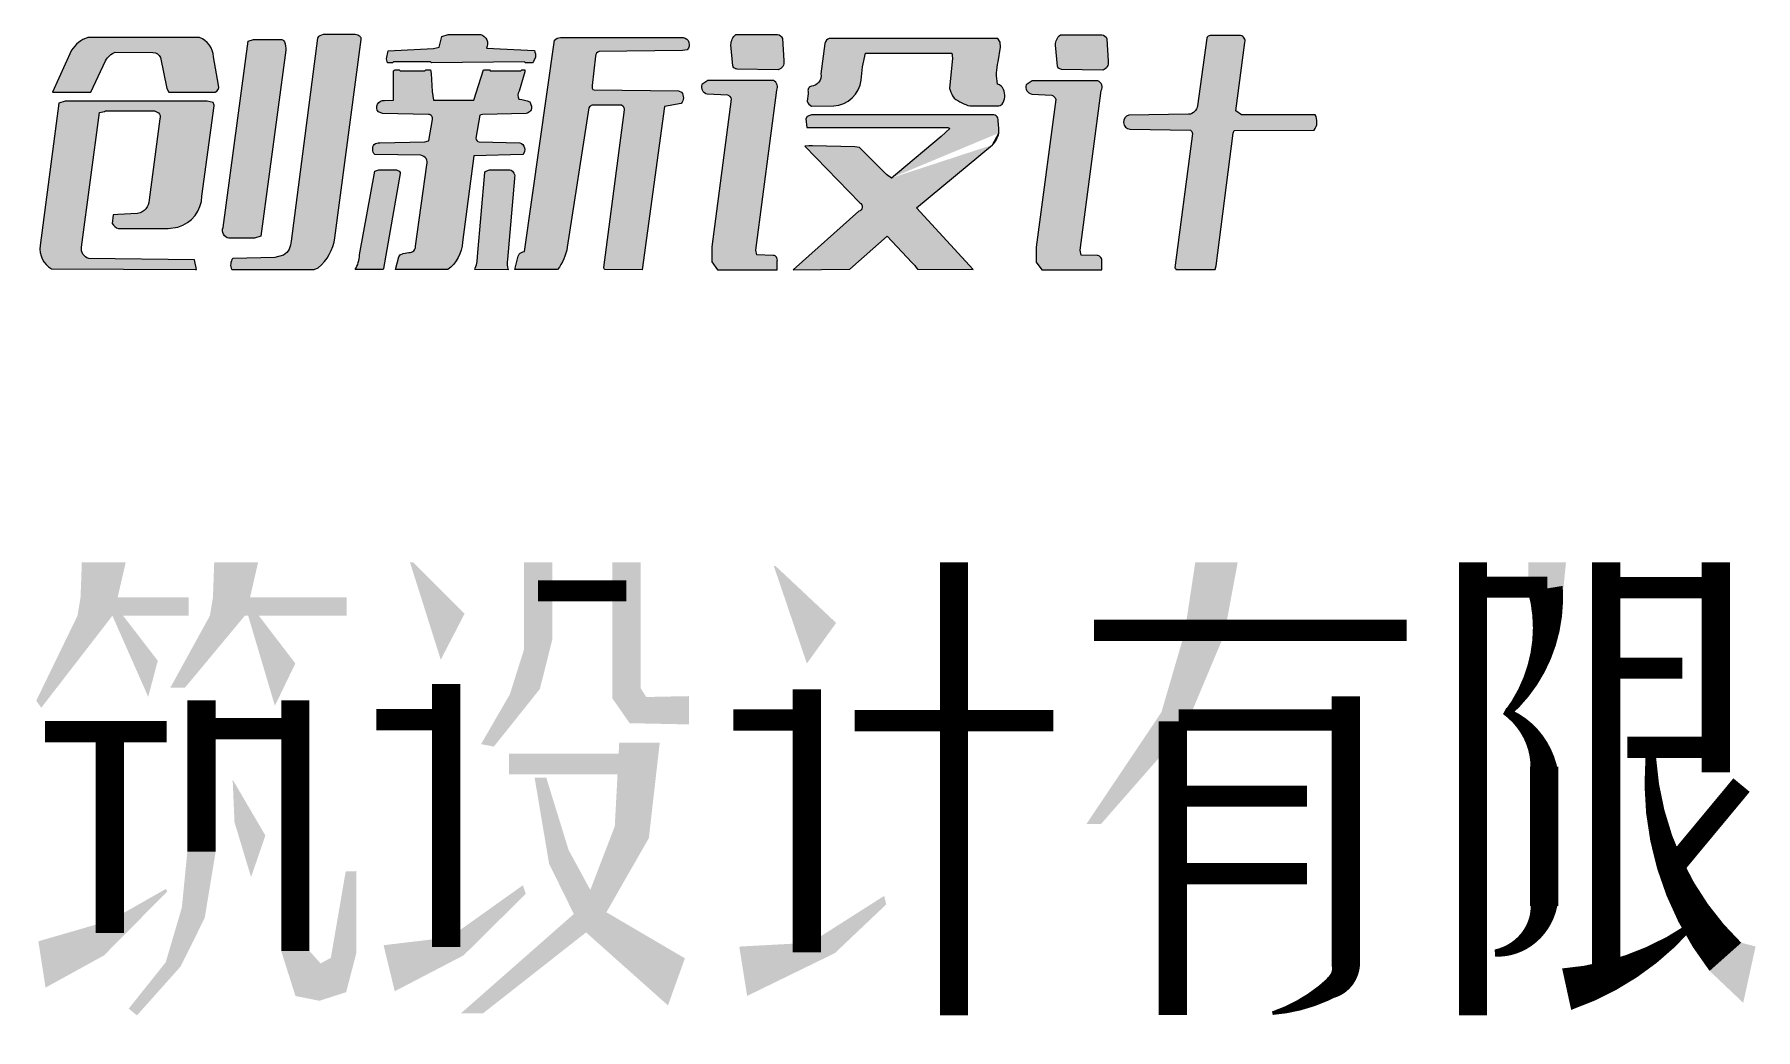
# Model space of a CAD drawing. Extents: x -976302 to -776254, y 5665 to 231437.
# Drawn here: x -781777 to -778878, y 65817 to 67493 of the extents above; entities that cross this region are included whole.
import ezdxf
from ezdxf.enums import TextEntityAlignment as Align

# ---------------------------------------------------------------- set-up
doc = ezdxf.new("R2010")
doc.units = 0
doc.header["$LTSCALE"] = 1000
doc.header["$MEASUREMENT"] = 0
doc.layers.add('0-cxFrame', color=155, linetype='Continuous')
doc.layers.add('0-cxText', color=131, linetype='Continuous', lineweight=25)
doc.styles.add('cx_tuming', font='simhei.ttf')
doc.styles.add('cx_tuqian1', font='')
doc.styles.add('黑体', font='simhei.ttf', dxfattribs={"height": 12})
doc.styles.get('cx_tuqian1').set_extended_font_data('SimSun')

# ---------------------------------------------------------------- blocks, each defined once
blk = doc.blocks.new('zjcx_logo(Dragon)')
h = blk.add_hatch(color=186)
h.dxf.hatch_style = 1
h.set_gradient(color1=(41, 22, 111), color2=(223, 33, 33), tint=1)
edge = h.paths.add_edge_path()
edge.add_line((-372.4881280485988, -564.7308963665737), (-314.9651292329636, -565.3027672956987))
edge.add_arc((-314.0927540753007, -576.658937466794), 11.38962858791199, 18.895537379969483, 94.39280491023851, ccw=False)
edge.add_line((-303.3169059085176, -572.9704776721073), (-293.7365760554076, -620.3739371875299))
edge.add_line((-293.7365760554076, -620.3739371875299), (-290.4365094790683, -626.1486258858813))
edge.add_line((-290.4365094790683, -626.1486258858813), (-219.5615190332737, -626.1486206774307))
edge.add_arc((-223.5872243329752, -617.5586046284529), 9.486552528803067, 295.1101059863026, 372.9338349163675)
edge.add_line((-214.3413533430994, -615.4352703353388), (-221.8722666830272, -571.7794347714107))
edge.add_arc((-256.4208861279558, -574.30202077808), 34.64059101273455, 4.176071386133565, 68.3146012783585)
edge.add_line((-243.6208425632194, -542.1130563577635), (-414.5785973933507, -542.1611809353808))
edge.add_arc((-399.1044056732284, -587.4785054396834), 47.88643346104791, 108.8531399147786, 147.5618063425975)
edge.add_line((-439.5191454060823, -561.7927248997612), (-468.6000783091858, -626.1490376552565))
edge.add_line((-468.6000783091858, -626.1490376552565), (-409.8505757760704, -626.1871234698219))
edge.add_line((-409.8505757760704, -626.1871234698219), (-387.3285221778769, -577.8166325429511))
edge.add_arc((-362.0713978507624, -591.5024338289973), 28.72670336318573, 111.26087208344569, 151.5485499613149, ccw=False)
edge = h.paths.add_edge_path()
edge.add_line((-470.4742049986944, -896.5825918817891), (-249.5388184378371, -897.3530516212804))
edge.add_line((-249.5388184378371, -897.3530516212804), (-248.0599595254735, -897.6535135859622))
edge.add_line((-248.0599595254735, -897.6535135859622), (-251.0631956553534, -882.6467556094749))
edge.add_line((-251.0631956553534, -882.6467556094749), (-413.1147953576856, -880.38357655243))
edge.add_arc((-409.5178892183365, -865.8693774272626), 14.95325081780867, 169.3531185874425, 256.08138415260044, ccw=False)
edge.add_line((-424.2137124168203, -863.1066811827941), (-396.9547889793739, -657.3223022462798))
edge.add_line((-396.9547889793739, -657.3223022462798), (-389.1911185097397, -655.5141175368799))
edge.add_line((-389.1911185097397, -655.5141175368799), (-387.5537934482545, -654.648268660344))
edge.add_line((-387.5537934482545, -654.648268660344), (-312.6799683349655, -654.7531883733345))
edge.add_line((-312.6799683349655, -654.7531883733345), (-306.1209967875602, -657.6366417914278))
edge.add_arc((-311.1473973473776, -663.2140259383997), 7.50812336810114, -26.967406224752892, 47.97447273241983, ccw=False)
edge.add_line((-304.4556724692211, -666.6188364567233), (-320.8185563883726, -791.0475249730107))
edge.add_arc((-341.4063549189136, -791.1443259977771), 20.58802610190066, -81.28941280995639, 0.2693949667511788, ccw=False)
edge.add_line((-338.2884327464253, -811.4948881546034), (-368.5270561894849, -813.0557757074012))
edge.add_line((-368.5270561894849, -813.0557757074012), (-375.5536493996606, -813.6537286655976))
edge.add_line((-375.5536493996606, -813.6537286655976), (-377.0616854405944, -827.1485732646715))
edge.add_arc((-361.4040313521018, -817.7088770863978), 18.28305213833306, 211.0849606057419, 248.6258803888955)
edge.add_line((-368.067402895771, -834.734430679865), (-291.5612976963148, -834.6487389074637))
edge.add_line((-291.5612976963148, -834.6487389074637), (-276.6442852250748, -832.407865614502))
edge.add_arc((-289.8597849174793, -784.167524757469), 50.01779601424553, 285.320369872461, 358.7645907161634)
edge.add_line((-239.8536155421734, -785.245922889374), (-221.062544613842, -647.1497396642108))
edge.add_arc((-232.5258186984258, -647.854761520973), 11.48493398138637, 3.519409875313244, 31.54666154842216)
edge.add_line((-222.7381930353567, -641.8459269886835), (-231.5615069784672, -639.648627992533))
edge.add_line((-231.5615069784672, -639.648627992533), (-449.3313525386602, -639.7336421718819))
edge.add_line((-449.3313525386602, -639.7336421718819), (-458.9645304589048, -642.9405982455237))
edge.add_line((-458.9645304589048, -642.9405982455237), (-487.5763232413428, -860.8204484099288))
edge.add_arc((-451.5320406029095, -865.5537523161388), 36.35374089124538, 172.5187758400099, 238.597202104554)
edge = h.paths.add_edge_path()
edge.add_arc((-139.3673740105559, -559.1322017787642), 27.95538224751583, -5.2721814863829195, 20.95172945793189, ccw=False)
edge.add_line((-111.5302589919866, -561.7009415568782), (-149.7828956593276, -846.5050948185844))
edge.add_line((-149.7828956593276, -846.5050948185844), (-159.5614953360036, -849.6486236786468))
edge.add_line((-159.5614953360036, -849.6486236786468), (-198.5615667400398, -849.6486236791998))
edge.add_arc((-196.3944536506997, -837.7616480243154), 12.08290401194198, 157.5382253445693, 259.6678852478423, ccw=False)
edge.add_line((-207.560683766611, -833.1451694572343), (-168.9398897944466, -547.7905951717867))
edge.add_line((-168.9398897944466, -547.7905951717867), (-161.0646213723794, -545.1497732454909))
edge.add_line((-161.0646213723794, -545.1497732454909), (-119.0610659981594, -545.1486864458011))
edge.add_arc((-119.4475063123119, -551.9240457249987), 6.786370862147969, 24.258106421746277, 86.73560687641219, ccw=False)
edge = h.paths.add_edge_path()
edge.add_line((-194.0614713078812, -897.6486393472178), (-68.17756507289414, -897.6486042885108))
edge.add_line((-68.17756507289414, -897.6486042885108), (-61.91146955685508, -894.9486218085685))
edge.add_arc((-108.8731046397434, -838.3790982359543), 73.52214745837423, 309.6980283928182, 351.8087130091955)
edge.add_line((-36.10103680961583, -848.854417353682), (3.93933908001236, -545.1486163278632))
edge.add_arc((-0.5863725917150071, -544.1594367696747), 4.632552464241218, 347.6708187006466, 409.4176685197039)
edge.add_arc((-8.907029032217412, -557.885311994637), 20.63560297886309, 56.68371923387299, 79.18321312792415)
edge.add_line((-5.03436392848198, -537.6163560448213), (-51.71767874236502, -537.6560593455097))
edge.add_arc((-51.33731061358009, -554.0068914215085), 16.35525571462908, 91.33262688620204, 127.0398611015128)
edge.add_arc((-57.83033012920004, -544.4534182433531), 4.852132067638873, 133.8087348952201, 168.4954234515784)
edge.add_line((-62.58497692853962, -543.4856789110227), (-103.207775377201, -854.0679257727052))
edge.add_arc((-128.8564491864735, -853.9821568410853), 25.64881721413476, 303.02109631485723, 359.8084041492933, ccw=False)
edge.add_line((-114.8791827571094, -875.4879199674351), (-127.9792876888514, -878.8894238973035))
edge.add_line((-127.9792876888514, -878.8894238973035), (-192.5440991010964, -880.3981319498444))
edge.add_arc((-179.5964228965276, -890.2290112422102), 16.25695256680735, 142.7914149333254, 207.154870500154)
edge = h.paths.add_edge_path()
edge.add_line((123.4884722779989, -557.2985988201572), (127.6443687889277, -540.8250403942538))
edge.add_line((127.6443687889277, -540.8250403942538), (137.4385032334849, -537.6485919671131))
edge.add_line((137.4385032334849, -537.6485919671131), (186.9386223105266, -537.6484955588121))
edge.add_arc((183.0082594328662, -551.7614919114421), 14.6500654742373, -28.04139691318352, 74.43788172927111, ccw=False)
edge.add_line((195.9385268145725, -558.6486251203341), (269.2746835745656, -562.3866079844183))
edge.add_arc((253.8874982910935, -570.0212474061892), 17.17711238969924, -7.168595552787281, 26.389167441271923, ccw=False)
edge.add_line((270.9303414670303, -572.1647693978621), (268.2383880622237, -579.0487089024855))
edge.add_line((268.2383880622237, -579.0487089024855), (266.4385026104301, -581.1486456057055))
edge.add_line((266.4385026104301, -581.1486456057055), (255.9385026635155, -581.1486543731762))
edge.add_line((255.9385026635155, -581.1486543731762), (254.4384788058251, -579.6486495004965))
edge.add_line((254.4384788058251, -579.6486495004965), (111.9385272169038, -581.148663135059))
edge.add_line((111.9385272169038, -581.148663135059), (110.4384794987291, -579.6486407386137))
edge.add_line((110.4384794987291, -579.6486407386137), (53.43852749909456, -579.6486144417895))
edge.add_line((53.43852749909456, -579.6486144417895), (51.93845591764148, -581.148663135059))
edge.add_line((51.93845591764148, -581.148663135059), (44.43847981724139, -581.1486017851157))
edge.add_line((44.43847981724139, -581.1486017851157), (42.93847982562329, -575.1486173531039))
edge.add_line((42.93847982562329, -575.1486173531039), (45.33930547046657, -562.8486036973072))
edge.add_line((45.33930547046657, -562.8486036973072), (115.0322369362711, -559.283869227208))
edge.add_line((115.0322369362711, -559.283869227208), (123.4884722779989, -557.2985988201572))
edge = h.paths.add_edge_path()
edge.add_arc((58.25956898467041, -750.9396802611434), 5.686349493640689, 2.935715238464695, 38.528556186762216, ccw=False)
edge.add_line((63.93845586176212, -750.648451139964), (38.43847984518106, -896.1486081777139))
edge.add_line((38.43847984518106, -896.1486081777139), (37.89275847352292, -897.6524256261064))
edge.add_line((37.89275847352292, -897.6524256261064), (0.9391004636436264, -897.505365632288))
edge.add_line((0.9391004636436264, -897.505365632288), (-5.061543805290057, -897.6486218158561))
edge.add_arc((-49.54370472016232, -871.9979370287261), 51.34803082597512, 330.030055839004, 356.6426393284414)
edge.add_line((1.716196818046228, -875.0050559153779), (25.16326872236277, -746.8237783404065))
edge.add_line((25.16326872236277, -746.8237783404065), (30.93850374478097, -744.6486244721336))
edge.add_line((30.93850374478097, -744.6486244721336), (57.93845589005105, -744.6486069388511))
edge.add_arc((52.54075223638602, -759.5256508702382), 15.82597993393176, 50.02602787069691, 70.05816621582147, ccw=False)
edge = h.paths.add_edge_path()
edge.add_line((54.94165353547032, -591.6544029505922), (62.43105836003269, -591.6544029505922))
edge.add_line((62.43105836003269, -591.6544029505922), (63.94241710729148, -593.1628568207843))
edge.add_line((63.94241710729148, -593.1628568207843), (101.4299843392819, -593.1538293601943))
edge.add_line((101.4299843392819, -593.1538293601943), (102.9449702545553, -591.653105795197))
edge.add_line((102.9449702545553, -591.653105795197), (110.4372386278137, -591.6486884763463))
edge.add_line((110.4372386278137, -591.6486884763463), (111.2166974132433, -597.5798187868668))
edge.add_line((111.2166974132433, -597.5798187868668), (112.7618460708782, -624.9368681086225))
edge.add_line((112.7618460708782, -624.9368681086225), (114.8768892518729, -638.1976140921934))
edge.add_line((114.8768892518729, -638.1976140921934), (176.3725697665959, -638.1976140921934))
edge.add_line((176.3725697665959, -638.1976140921934), (191.3099056358933, -591.6781022230161))
edge.add_line((191.3099056358933, -591.6781022230161), (200.3575598651096, -591.6781022230161))
edge.add_line((200.3575598651096, -591.6781022230161), (201.7675727473124, -593.0863162146879))
edge.add_line((201.7675727473124, -593.0863162146879), (248.4158329123184, -593.0863162146879))
edge.add_line((248.4158329123184, -593.0863162146879), (249.9367845577672, -591.6466288136317))
edge.add_line((249.9367845577672, -591.6466288136317), (254.9001310744807, -591.5413493158294))
edge.add_line((254.9001310744807, -591.5413493158294), (254.9738913949132, -594.773724186979))
edge.add_line((254.9738913949132, -594.773724186979), (246.1651289680758, -624.48756342674))
edge.add_arc((255.6506208778763, -630.910495420858), 11.45550575801673, 145.8968061373483, 210.5408617471238)
edge.add_arc((240.798775137997, -691.0942133511916), 54.59070758123512, 66.73557917780442, 84.76005609716418, ccw=False)
edge.add_line((262.3607450618892, -640.942176431231), (264.9458316827677, -647.2076336229102))
edge.add_arc((255.9555677600868, -649.2832444615237), 9.22675488743617, -85.53142607073511, 13.000271484092025, ccw=False)
edge.add_line((256.674445329003, -658.4819520225747), (189.8109519209265, -660.1345629205925))
edge.add_line((189.8109519209265, -660.1345629205925), (185.6317706981226, -661.3328585399313))
edge.add_line((185.6317706981226, -661.3328585399313), (179.4359403074504, -696.6426614656693))
edge.add_arc((185.386256663335, -695.920742040511), 5.993949648731451, 186.9175751794454, 264.6261879123559)
edge.add_line((184.8249036984071, -701.8883475268258), (246.9161494507007, -703.3846679126027))
edge.add_arc((243.9828400749125, -713.6887202874794), 10.71344012156177, -46.029475874035484, 74.10965499639718, ccw=False)
edge.add_line((251.4210552766472, -721.3991517832501), (176.4384833488166, -723.6486280987037))
edge.add_line((176.4384833488166, -723.6486280987037), (159.2922890956997, -855.5678808569673))
edge.add_arc((102.9928093678422, -852.5166172849727), 56.382103783144, 306.87915020979386, 356.8977749863619, ccw=False)
edge.add_line((136.8293552098348, -897.6168367134405), (56.43841972178961, -897.6486981490625))
edge.add_line((56.43841972178961, -897.6486981490625), (61.7552846639901, -877.8975921103729))
edge.add_line((61.7552846639901, -877.8975921103729), (63.54956667102124, -875.1440648676826))
edge.add_line((63.54956667102124, -875.1440648676826), (68.31969546410437, -873.046142738126))
edge.add_line((68.31969546410437, -873.046142738126), (77.24729278055202, -871.4726980042351))
edge.add_arc((78.11219818004672, -862.3775824630808), 9.136147331179693, 264.5677595026302, 365.3439708562498)
edge.add_line((87.20863539702441, -861.5266899818553), (104.4384907394433, -737.1486072753205))
edge.add_arc((94.47991303231925, -733.2748286611255), 10.68547756071868, 338.7445050841946, 444.0088730326179)
edge.add_line((95.59520384087409, -722.647714419104), (24.95438494533482, -721.3989300328712))
edge.add_arc((33.92185028438719, -713.1174457748352), 12.20649073743981, 144.5316200413026, 222.7225790414869, ccw=False)
edge.add_arc((31.25128728032744, -714.448287268563), 11.1200494085305, 84.06289132459239, 130.8324850093305, ccw=False)
edge.add_line((32.40150908357646, -703.3878854380919), (101.3942478240951, -701.9361585171891))
edge.add_line((101.3942478240951, -701.9361585171891), (107.2064492914378, -700.4736744461579))
edge.add_line((107.2064492914378, -700.4736744461579), (107.8161932656094, -700.0409864502026))
edge.add_line((107.8161932656094, -700.0409864502026), (113.4962617047149, -667.964372942125))
edge.add_arc((106.5467660057078, -666.9880292207539), 7.017744476167524, 352.0027828829557, 443.6195752326892)
edge.add_line((107.3266437572911, -660.0137530414386), (36.95407803612943, -658.4149781463666))
edge.add_line((36.95407803612943, -658.4149781463666), (30.51848526671711, -656.2086183330566))
edge.add_arc((38.22333176576348, -649.1703553546946), 10.43560277734106, 80.08640982680879, 222.411236103911, ccw=False)
edge.add_line((40.01995390816774, -638.8905715921892), (53.43846797081824, -638.1486205102874))
edge.add_line((53.43846797081824, -638.1486205102874), (53.43849444645639, -593.1486125307156))
edge.add_line((53.43849444645639, -593.1486125307156), (54.56349444645639, -592.7736125307156))
edge.add_line((54.56349444645639, -592.7736125307156), (54.94165353547032, -591.6544029505922))
edge = h.paths.add_edge_path()
edge.add_arc((228.3474074012676, -754.8984432328816), 10.85723143647254, -17.781510382064027, 70.61556197246068, ccw=False)
edge.add_line((238.6859670958966, -758.2141117786987), (228.1894509645663, -882.3178220819855))
edge.add_arc((273.0385480056156, -887.8537397100117), 45.18946657553889, 172.9633275666558, 192.6547623802244)
edge.add_line((228.9468321574404, -897.7536630908025), (177.937354227879, -897.6484973172364))
edge.add_arc((127.4467795523296, -876.1997884764821), 54.8574994144163, 336.9839140799776, 358.7088585681662)
edge.add_line((182.290350926809, -877.435879450105), (193.5797221900448, -749.1934620941056))
edge.add_line((193.5797221900448, -749.1934620941056), (194.1341363831907, -747.4982535203917))
edge.add_line((194.1341363831907, -747.4982535203917), (200.438621384792, -744.654342712648))
edge.add_line((200.438621384792, -744.654342712648), (231.9509760752571, -744.6566774048142))
edge = h.paths.add_edge_path()
edge.add_line((503.408686440207, -560.9800471233202), (495.9581333824917, -562.2600025905294))
edge.add_line((495.9581333824917, -562.2600025905294), (368.3933029084019, -563.8421584903435))
edge.add_arc((370.3630691467529, -570.8569743386122), 7.286125199230965, 105.6847869426587, 178.6650989536969)
edge.add_line((363.0789213718399, -570.6872345020993), (357.925140870504, -615.6196361294014))
edge.add_line((357.925140870504, -615.6196361294014), (357.926724324936, -620.0335733105776))
edge.add_arc((360.7398224254993, -619.5627784050139), 2.852221724638118, 189.5008664024401, 274.1663721565571)
edge.add_line((360.9470444459021, -622.4074625352396), (490.0648453643098, -624.0780223792417))
edge.add_line((490.0648453643098, -624.0780223792417), (494.8648775286292, -626.0909876411488))
edge.add_arc((483.2686585202049, -634.3893094255147), 14.25953855242953, -39.4169218678731, 35.58773005521772, ccw=False)
edge.add_line((494.2848090890348, -643.4435275791211), (468.7316665321141, -647.6657940333707))
edge.add_line((468.7316665321141, -647.6657940333707), (434.4673359298631, -897.7482614962382))
edge.add_line((434.4673359298631, -897.7482614962382), (377.4347836554534, -897.649233709456))
edge.add_arc((380.8820305751669, -894.1104590457085), 4.940287182568968, 183.4614548114798, 225.7506208441373, ccw=False)
edge.add_line((375.9507562431991, -894.4087389631195), (407.4384705589637, -653.1486815207345))
edge.add_arc((399.4857922325889, -653.4497304811189), 7.958374396780965, 2.167898915201577, 44.22829641666178)
edge.add_line((405.1884944464564, -647.8986125307156), (402.9383606601059, -645.6496530937029))
edge.add_line((402.9383606601059, -645.6496530937029), (357.9383325303224, -645.6486154497134))
edge.add_arc((362.2916848646664, -656.0473287675931), 11.27319454344627, 112.7162997328145, 146.7201446364216)
edge.add_line((352.8672903848365, -649.8614008741451), (319.8061347320927, -863.1500251776479))
edge.add_arc((236.7500214151012, -847.872986454287), 84.44942789314797, 323.855278436469, 349.57771870172024, ccw=False)
edge.add_line((304.9454465860053, -897.6835260743273), (239.4389624584019, -897.6516562623901))
edge.add_line((239.4389624584019, -897.6516562623901), (244.5485770998075, -876.7895126974208))
edge.add_line((244.5485770998075, -876.7895126974208), (245.8356295833382, -874.0234919186505))
edge.add_arc((256.225504093839, -884.8321769138381), 14.99257028228139, 97.81361930565078, 133.8681800830656, ccw=False)
edge.add_line((254.1872481058836, -869.9788043608887), (300.349304147765, -546.3504156356676))
edge.add_arc((309.3045106974942, -554.4255830876224), 12.05836032491244, 90.94326327083581, 137.9581098598896, ccw=False)
edge.add_line((309.106002278395, -542.3688568266107), (497.4514109026659, -542.1627888286193))
edge.add_arc((495.2718940882192, -553.2044161330982), 11.25468022981859, -43.69979140828531, 78.83387985256047, ccw=False)
edge = h.paths.add_edge_path()
edge.add_line((649.1134063114896, -543.6648526972158), (651.1675652721915, -578.0662605624993))
edge.add_arc((639.7491106748596, -580.4317132159946), 11.66089497625537, -74.28192804832588, 11.703870218611598, ccw=False)
edge.add_line((642.9080947001949, -591.6565647328271), (579.8128589293938, -590.7264993511662))
edge.add_arc((581.2108833378851, -580.7003981099724), 10.12310122173072, 232.2868455040105, 262.0619457874875, ccw=False)
edge.add_arc((578.4170152247478, -584.926176891673), 5.084954554545714, 189.8682144886199, 228.0602858594242, ccw=False)
edge.add_line((573.4072948393896, -585.797649485804), (570.380093996182, -553.6079832965506))
edge.add_arc((590.6606332676262, -553.6514161120012), 20.28058577926302, 128.18902186122, 179.8772955107404, ccw=False)
edge.add_line((578.1220027150139, -537.7113752270116), (641.6045697338432, -537.666903098946))
edge.add_arc((640.5329446108377, -546.707604441849), 9.103991496910757, 19.525218415038978, 83.24007769904222, ccw=False)
edge = h.paths.add_edge_path()
edge.add_line((534.0850681846514, -628.4707506762816), (564.8827152200993, -629.9182224318383))
edge.add_arc((561.3014261889425, -639.1460120066278), 9.898370146709818, 14.992728083020324, 68.78885404909443, ccw=False)
edge.add_line((570.8628426266387, -636.5853388009591), (540.9159208664223, -862.9939815213902))
edge.add_line((540.9159208664223, -862.9939815213902), (540.9159208664223, -885.7486946897579))
edge.add_line((540.9159208664223, -885.7486946897579), (549.8263963710069, -897.7137850297613))
edge.add_line((549.8263963710069, -897.7137850297613), (641.3791723621562, -897.7137850297613))
edge.add_line((641.3791723621562, -897.7137850297613), (641.3791723630875, -884.154225171008))
edge.add_arc((634.3355137352224, -882.9319340062112), 7.148924573489218, 350.1554567599657, 442.5755345835745)
edge.add_line((635.2592908374518, -875.8429454730822), (609.9517090700119, -875.1713657097889))
edge.add_line((609.9517090700119, -875.1713657097889), (608.4196198198497, -867.6498606352134))
edge.add_line((608.4196198198497, -867.6498606352134), (640.5535089594796, -623.1593041068872))
edge.add_arc((631.0633606206675, -618.0237043180481), 10.79061169182651, 331.5799357862223, 426.3666051710587)
edge.add_line((635.3891341227591, -608.1381095310671), (534.8958311656042, -608.0859764290972))
edge.add_line((534.8958311656042, -608.0859764290972), (525.8422979351617, -614.2959072703261))
edge.add_arc((535.8081094412711, -617.9847542926549), 10.62661711597093, 159.6879576106912, 260.6686415735855)
edge = h.paths.add_edge_path()
edge.add_arc((692.6296309547, -600.9609887057371), 15.77206439936034, -85.86685902408232, 11.695452538626228, ccw=False)
edge.add_arc((695.0864671674635, -623.2511063483242), 6.690592350402159, 101.3792955921629, 192.9207716195706)
edge.add_arc((615.4008431583516, -625.4546007717661), 73.16785639890668, -11.18403266689711, 0.5539973399893938, ccw=False)
edge.add_arc((697.7172450009438, -636.9564570816647), 10.87593549768536, 194.3190650096047, 249.6876212061197)
edge.add_line((693.9417915127724, -647.1560611871419), (727.9664166939929, -646.9949046370921))
edge.add_arc((725.4527280336, -602.5710086946875), 44.49495658367334, 273.2385798827437, 353.6969125489302)
edge.add_line((769.6787144222781, -607.4560152792719), (771.9038783737942, -587.3106850886134))
edge.add_line((771.9038783737942, -587.3106850886134), (776.4695022858232, -566.1561400999663))
edge.add_line((776.4695022858232, -566.1561400999663), (908.4622530711367, -566.1296593320903))
edge.add_line((908.4622530711367, -566.1296593320903), (909.9226995350346, -573.7167366330859))
edge.add_line((909.9226995350346, -573.7167366330859), (905.3717368233501, -620.116605523729))
edge.add_arc((959.4050753117467, -605.789307829991), 55.90056464300365, 194.8506118624389, 207.6120757309854)
edge.add_line((909.8712543470338, -631.6982581762013), (912.0897313363403, -634.9481921063152))
edge.add_arc((953.9897896861069, -581.294510745023), 68.07593123368143, 232.0124631384914, 255.2868158726466)
edge.add_line((936.6998297895789, -647.1381869797942), (979.023443557091, -647.1381869797942))
edge.add_arc((978.2529697859043, -634.8263181194466), 12.33595333431856, 273.5808863557046, 308.4910937667265)
edge.add_arc((964.5593545593312, -631.0640102450154), 25.23436218528138, 327.8779788040611, 381.8868363810615)
edge.add_arc((972.826067260706, -629.7521500327629), 17.17594844293821, 28.11812792117762, 70.13193237038787)
edge.add_arc((1048.942946764254, -598.7853319903257), 71.82370956142711, 164.5119830243144, 191.9023416687443, ccw=False)
edge.add_line((979.7274201762648, -579.6057560223444), (983.4147507499456, -557.1521763594819))
edge.add_line((983.4147507499456, -557.1521763594819), (982.4909928969591, -549.5515427773817))
edge.add_line((982.4909928969591, -549.5515427773817), (978.9624406804814, -543.6383061761035))
edge.add_line((978.9624406804814, -543.6383061761035), (720.9059972574487, -543.675615234114))
edge.add_arc((724.5368599105516, -553.6741038628641), 10.63733700062852, 109.9580425675648, 166.9241241853404)
edge.add_line((714.1753351056268, -551.2674999939509), (708.0742499856296, -597.763840225135))
edge = h.paths.add_edge_path()
edge.add_line((1146.050668183483, -544.0849676595999), (1148.104827141391, -578.4863755248834))
edge.add_arc((1136.68637254545, -580.8518281798733), 11.66089497519686, -74.28192803969893, 11.703870227188872, ccw=False)
edge.add_line((1139.845356572188, -592.0766796952112), (1076.750120801387, -591.1466143135503))
edge.add_arc((1078.148145208486, -581.1205130670907), 10.12310122675384, 232.2868455159662, 262.0619457994085, ccw=False)
edge.add_arc((1075.354277102033, -585.3462918512544), 5.084954562034763, 189.8682144420866, 228.0602858127585, ccw=False)
edge.add_line((1070.344556708589, -586.2177644426001), (1067.317355868176, -554.0280982589347))
edge.add_arc((1087.59789513962, -554.0715310743853), 20.28058577926313, 128.1890218612202, 179.8772955107404, ccw=False)
edge.add_line((1075.059264587007, -538.1314901893957), (1138.541831603043, -538.0870180613301))
edge.add_arc((1137.470206481438, -547.1277194064768), 9.103991498974056, 19.525218425416313, 83.24007770945582, ccw=False)
edge = h.paths.add_edge_path()
edge.add_line((1031.022330056645, -628.8908656386657), (1061.819977089299, -630.3383373886345))
edge.add_arc((1058.238688052638, -639.5661269662144), 9.898370151302528, 14.99272805913688, 68.78885402523838, ccw=False)
edge.add_line((1067.800104495838, -637.0054537633432), (1037.853182738416, -863.4140964781864))
edge.add_line((1037.853182738416, -863.4140964781864), (1037.853182738416, -886.168809652142))
edge.add_line((1037.853182738416, -886.168809652142), (1046.763658240206, -898.1338999921454))
edge.add_line((1046.763658240206, -898.1338999921454), (1138.316434231356, -898.1338999921454))
edge.add_line((1138.316434231356, -898.1338999921454), (1138.316434232287, -884.5743401333921))
edge.add_arc((1131.272775604422, -883.3520489685953), 7.14892457348933, 350.1554567599658, 442.5755345835735)
edge.add_line((1132.196552706651, -876.2630604354663), (1106.888970939212, -875.591480672173))
edge.add_line((1106.888970939212, -875.591480672173), (1105.356881691843, -868.0699755975975))
edge.add_line((1105.356881691843, -868.0699755975975), (1137.490770828679, -623.5794190692714))
edge.add_arc((1128.000622489867, -618.4438192804322), 10.79061169182651, 331.5799357862223, 426.3666051710587)
edge.add_line((1132.326395991959, -608.5582244934512), (1031.833093034804, -608.5060913914813))
edge.add_line((1031.833093034804, -608.5060913914813), (1022.779559804361, -614.7160222327102))
edge.add_arc((1032.745371311873, -618.4048692538839), 10.62661711688509, 159.6879576191564, 260.6686415819993)
edge = h.paths.add_edge_path()
edge.add_line((1181.450194446139, -682.4107625296338), (1274.384689826753, -683.8946332156365))
edge.add_arc((1268.498227340775, -690.8305411812622), 9.097101731125715, 10.65449819975322, 49.6789378593017, ccw=False)
edge.add_line((1277.438494446456, -689.1486125307156), (1250.439220850125, -894.6498399095608))
edge.add_line((1250.439220850125, -894.6498399095608), (1251.638374510921, -896.3025679586453))
edge.add_line((1251.638374510921, -896.3025679586453), (1251.933421103984, -897.6469952480866))
edge.add_line((1251.933421103984, -897.6469952480866), (1311.9389380503, -897.6500412316991))
edge.add_line((1311.9389380503, -897.6500412316991), (1313.438458256192, -891.6486427837981))
edge.add_line((1313.438458256192, -891.6486427837981), (1339.755623399049, -688.9173854270948))
edge.add_line((1339.755623399049, -688.9173854270948), (1341.121039801046, -684.8656017424537))
edge.add_line((1341.121039801046, -684.8656017424537), (1463.544962465183, -684.3491953596995))
edge.add_arc((1446.775570149505, -671.3153173468348), 21.23898525568825, 322.1441441699062, 390.6110632632199)
edge.add_line((1465.054769428216, -660.5002644842489), (1352.43861705973, -660.6487182991577))
edge.add_line((1352.43861705973, -660.6487182991577), (1343.438499794111, -654.6486001702024))
edge.add_line((1343.438499794111, -654.6486001702024), (1357.685479635258, -549.7262053988406))
edge.add_arc((1349.238968003919, -547.7388923312385), 8.677152295944094, 346.7601320546329, 438.3039918722584)
edge.add_line((1350.997992257357, -539.2419042976571), (1304.433203306284, -539.1467634829341))
edge.add_arc((1305.345615708836, -546.0651168230858), 6.978259763832078, 97.51297498340321, 154.6127006342512)
edge.add_line((1299.041244035356, -543.0732934435828), (1284.805883635536, -646.7019509242846))
edge.add_arc((1270.241995790048, -645.3306557704736), 14.62830405668439, 274.6450893429172, 354.62104727459933, ccw=False)
edge.add_line((1271.426644448076, -659.910912528564), (1179.648862318487, -661.2459519135473))
edge.add_arc((1182.333910136747, -671.6764889039116), 10.77058882762226, 104.4357642132477, 265.293649801822)
edge = h.paths.add_edge_path()
edge.add_arc((874.521669396798, -683.8701993148511), 106.0745218011627, 357.447149424408, 369.9952259364983)
edge.add_arc((972.826055976333, -667.0488653106327), 6.361950955185598, 14.46934030576968, 89.99572239264884)
edge.add_line((972.8265309489816, -660.6869143731774), (693.9592778671085, -660.6660946046932))
edge.add_line((693.9592778671085, -660.6660946046932), (687.0448210544437, -663.3903210384769))
edge.add_line((687.0448210544437, -663.3903210384769), (684.9023157160282, -666.649664861895))
edge.add_line((684.9023157160282, -666.649664861895), (686.4384718236997, -680.1486064007504))
edge.add_line((686.4384718236997, -680.1486064007504), (902.4064425737615, -680.1633485144002))
edge.add_arc((902.6798514740083, -683.4426873119369), 3.290716544426637, 32.90593865883682, 94.7659089214464, ccw=False)
edge.add_line((905.4426171724936, -681.6549677950561), (892.5954560337141, -693.68956821952))
edge.add_line((892.5954560337141, -693.68956821952), (825.3241717766523, -749.9147482195867))
edge.add_line((825.3241717766523, -749.9147482195867), (816.2436778016872, -757.6829083778894))
edge.add_line((816.2436778016872, -757.6829083778894), (808.392142617844, -751.8735971411688))
edge.add_line((808.392142617844, -751.8735971411688), (767.2737087502628, -710.8968425856901))
edge.add_line((767.2737087502628, -710.8968425856901), (760.1893096554577, -709.6047241220249))
edge.add_line((760.1893096554577, -709.6047241220249), (695.4527718310728, -707.9221345985306))
edge.add_line((695.4527718310728, -707.9221345985306), (689.8781797026768, -708.1842728814108))
edge.add_line((689.8781797026768, -708.1842728814108), (683.4205666563957, -708.6628597600384))
edge.add_line((683.4205666563957, -708.6628597600384), (767.8134944427311, -795.2736125269321))
edge.add_arc((764.5751587652514, -801.4745122937388), 6.995568302720053, -76.02362845513989, 62.42479700840289, ccw=False)
edge.add_line((766.264740528075, -808.2629796719293), (665.8738153239265, -897.7309605048968))
edge.add_line((665.8738153239265, -897.7309605048968), (752.4240820014402, -896.8989312889053))
edge.add_line((752.4240820014402, -896.8989312889053), (809.4384758134856, -846.6486103849484))
edge.add_line((809.4384758134856, -846.6486103849484), (847.3846917429491, -886.9044721366836))
edge.add_arc((820.3096027037443, -918.7668724060762), 41.81235460253181, 31.51695374841171, 49.64376519338418, ccw=False)
edge.add_line((855.9540295748757, -896.9094290414823), (941.4384831476509, -897.6486144697292))
edge.add_line((941.4384831476509, -897.6486144697292), (854.4268387814536, -803.1652411537243))
edge.add_line((854.4268387814536, -803.1652411537243), (971.1373151501193, -706.6609738280995))
edge.add_line((971.1373151501193, -706.6609738280995), (980.4909187397006, -688.5948547570033))
edge = h.paths.add_edge_path(flags=17)
edge.add_line((815.722615128152, -757.2973767368121), (817.0880998817756, -756.9605241136624))
edge.add_arc((947.4806408756431, -682.9584602437562), 33.48801857291807, 314.9445430084342, 350.3103812785236)
blk.add_line((815.722615128152, -757.2973767368121), (817.0880998817756, -756.9605241136624))
for points in [[(-372.4881280485988, -564.7308963665737), (-314.9651292329636, -565.3027672956987, -0.3418758023787231), (-303.3169059085176, -572.9704776721073), (-293.7365760554076, -620.3739371875299), (-290.4365094790683, -626.1486258858813), (-219.5615190332737, -626.1486206774307, 0.3532532318322342), (-214.3413533430994, -615.4352703353388), (-221.8722666830272, -571.7794347714107, 0.2873996496185769), (-243.6208425632194, -542.1130563577635), (-414.5785973933507, -542.1611809353808, 0.1705229964258032), (-439.5191454060823, -561.7927248997612), (-468.6000783091858, -626.1490376552565), (-409.8505757760704, -626.1871234698219), (-387.3285221778769, -577.8166325429511, -0.1776215261101134)], [(-113.2603453648026, -549.1358798604515, -0.1149253972948562), (-111.5302589919866, -561.7009415568782), (-149.7828956593276, -846.5050948185844), (-159.5614953360036, -849.6486236786468), (-198.5615667400398, -849.6486236791998, -0.4776701791601587), (-207.560683766611, -833.1451694572343), (-168.9398897944466, -547.7905951717867), (-161.0646213723794, -545.1497732454909), (-119.0610659981594, -545.1486864458011, -0.2795695721055634)], [(-194.0614713078812, -897.6486393472178), (-68.17756507289414, -897.6486042885108), (-61.91146955685508, -894.9486218085685, 0.185838632133266), (-36.10103680961583, -848.854417353682), (3.93933908001236, -545.1486163278632, 0.2761353800770271), (2.427288305714683, -540.6411431023907, 0.09848917363208046), (-5.03436392848198, -537.6163560448213), (-51.71767874236502, -537.6560593455097, 0.1570752275985882), (-61.18923408037335, -540.9518543286713, 0.1525155497743569), (-62.58497692853962, -543.4856789110227), (-103.207775377201, -854.0679257727052, -0.2529799758568213), (-114.8791827571094, -875.4879199674351), (-127.9792876888514, -878.8894238973035), (-192.5440991010964, -880.3981319498444, 0.2884624372870985)], [(123.4884722779989, -557.2985988201572), (127.6443687889277, -540.8250403942538), (137.4385032334849, -537.6485919671131), (186.9386223105266, -537.6484955588121, -0.4795451177843255), (195.9385268145725, -558.6486251203341), (269.2746835745656, -562.3866079844183, -0.1474788453928207), (270.9303414670303, -572.1647693978621), (268.2383880622237, -579.0487089024855), (266.4385026104301, -581.1486456057055), (255.9385026635155, -581.1486543731762), (254.4384788058251, -579.6486495004965), (111.9385272169038, -581.148663135059), (110.4384794987291, -579.6486407386137), (53.43852749909456, -579.6486144417895), (51.93845591764148, -581.148663135059), (44.43847981724139, -581.1486017851157), (42.93847982562329, -575.1486173531039), (45.33930547046657, -562.8486036973072), (115.0322369362711, -559.283869227208)], [(503.408686440207, -560.9800471233202), (495.9581333824917, -562.2600025905294), (368.3933029084019, -563.8421584903435, 0.3296553038576329), (363.0789213718399, -570.6872345020993), (357.925140870504, -615.6196361294014), (357.926724324936, -620.0335733105776, 0.3871994609841907), (360.9470444459021, -622.4074625352396), (490.0648453643098, -624.0780223792417), (494.8648775286292, -626.0909876411488, -0.3394768957671306), (494.2848090890348, -643.4435275791211), (468.7316665321141, -647.6657940333707), (434.4673359298631, -897.7482614962382), (377.4347836554534, -897.649233709456, -0.1866444166767998), (375.9507562431991, -894.4087389631195), (407.4384705589637, -653.1486815207345, 0.1856116446021172), (405.1884944464564, -647.8986125307156), (402.9383606601059, -645.6496530937029), (357.9383325303224, -645.6486154497134, 0.1494681526634675), (352.8672903848365, -649.8614008741451), (319.8061347320927, -863.1500251776479, -0.1127089726922781), (304.9454465860053, -897.6835260743273), (239.4389624584019, -897.6516562623901), (244.5485770998075, -876.7895126974208), (245.8356295833382, -874.0234919186505, -0.15862848787668), (254.1872481058836, -869.9788043608887), (300.349304147765, -546.3504156356676, -0.2080678831778274), (309.106002278395, -542.3688568266107), (497.4514109026659, -542.1627888286193, -0.5921858672098385)], [(649.1134063114896, -543.6648526972158), (651.1675652721915, -578.0662605624993, -0.3938388955122199), (642.9080947001949, -591.6565647328271), (579.8128589293938, -590.7264993511662, -0.1306543076497628), (575.0184944469966, -588.7086125282685, -0.1682042685000699), (573.4072948393896, -585.797649485804), (570.380093996182, -553.6079832965506, -0.229435980345017), (578.1220027150139, -537.7113752270116), (641.6045697338432, -537.666903098946, -0.2853994056189393)], [(708.0742499856296, -597.763840225135, -0.4534218476983993), (693.7663925786055, -616.6920340755778, 0.4221156465637947), (688.5652793135978, -624.7471461117848, -0.05126164821313528), (687.1791868672026, -639.6463090701027, 0.2464035359558098), (693.9417915127724, -647.1560611871419), (727.9664166939929, -646.9949046370921, 0.3662366697790727), (769.6787144222781, -607.4560152792719), (771.9038783737942, -587.3106850886134), (776.4695022858232, -566.1561400999663), (908.4622530711367, -566.1296593320903), (909.9226995350346, -573.7167366330859), (905.3717368233501, -620.116605523729, 0.05574001021337399), (909.8712543470338, -631.6982581762013), (912.0897313363403, -634.9481921063152, 0.1019040789693798), (936.6998297895789, -647.1381869797942), (979.023443557091, -647.1381869797942, 0.1535136696430423), (985.9307805191511, -644.4817294007398, 0.2401196355432446), (987.9748724387046, -621.6572808804221, 0.1854013479464078), (978.663406970214, -613.598553837789, -0.1200852707091134), (979.7274201762648, -579.6057560223444), (983.4147507499456, -557.1521763594819), (982.4909928969591, -549.5515427773817), (978.9624406804814, -543.6383061761035), (720.9059972574487, -543.675615234114, 0.2538101098000732), (714.1753351056268, -551.2674999939509)], [(1146.050668183483, -544.0849676595999), (1148.104827141391, -578.4863755248834, -0.3938388955119716), (1139.845356572188, -592.0766796952112), (1076.750120801387, -591.1466143135503, -0.1306543076496088), (1071.955756316196, -589.1287274906526, -0.1682042684994747), (1070.344556708589, -586.2177644426001), (1067.317355868176, -554.0280982589347, -0.229435980345017), (1075.059264587007, -538.1314901893957), (1138.541831603043, -538.0870180613301, -0.2853994056191127)], [(1181.450194446139, -682.4107625296338), (1274.384689826753, -683.8946332156365, -0.1719412155757498), (1277.438494446456, -689.1486125307156), (1250.439220850125, -894.6498399095608), (1251.638374510921, -896.3025679586453), (1251.933421103984, -897.6469952480866), (1311.9389380503, -897.6500412316991), (1313.438458256192, -891.6486427837981), (1339.755623399049, -688.9173854270948), (1341.121039801046, -684.8656017424537), (1463.544962465183, -684.3491953596995, 0.3079598226311223), (1465.054769428216, -660.5002644842489), (1352.43861705973, -660.6487182991577), (1343.438499794111, -654.6486001702024), (1357.685479635258, -549.7262053988406, 0.4221279011756268), (1350.997992257357, -539.2419042976571), (1304.433203306284, -539.1467634829341, 0.25443089897117), (1299.041244035356, -543.0732934435828), (1284.805883635536, -646.7019509242846, -0.3638514384925794), (1271.426644448076, -659.910912528564), (1179.648862318487, -661.2459519135473, 0.8454985572376857)], [(54.94165353547032, -591.6544029505922), (62.43105836003269, -591.6544029505922), (63.94241710729148, -593.1628568207843), (101.4299843392819, -593.1538293601943), (102.9449702545553, -591.653105795197), (110.4372386278137, -591.6486884763463), (111.2166974132433, -597.5798187868668), (112.7618460708782, -624.9368681086225), (114.8768892518729, -638.1976140921934), (176.3725697665959, -638.1976140921934), (191.3099056358933, -591.6781022230161), (200.3575598651096, -591.6781022230161), (201.7675727473124, -593.0863162146879), (248.4158329123184, -593.0863162146879), (249.9367845577672, -591.6466288136317), (254.9001310744807, -591.5413493158294), (254.9738913949132, -594.773724186979), (246.1651289680758, -624.48756342674, 0.2897891339276839), (245.784372038559, -636.7316418725995, -0.07880916995586301), (262.3607450618892, -640.942176431231), (264.9458316827677, -647.2076336229102, -0.4585310200964197), (256.674445329003, -658.4819520225747), (189.8109519209265, -660.1345629205925), (185.6317706981226, -661.3328585399313), (179.4359403074504, -696.6426614656693, 0.3526883632637049), (184.8249036984071, -701.8883475268258), (246.9161494507007, -703.3846679126027, -0.5781599836823523), (251.4210552766472, -721.3991517832501), (176.4384833488166, -723.6486280987037), (159.2922890956997, -855.5678808569673, -0.2217799241975039), (136.8293552098348, -897.6168367134405), (56.43841972178961, -897.6486981490625), (61.7552846639901, -877.8975921103729), (63.54956667102124, -875.1440648676826), (68.31969546410437, -873.046142738126), (77.24729278055202, -871.4726980042351, 0.4704375058841426), (87.20863539702441, -861.5266899818553), (104.4384907394433, -737.1486072753205, 0.4945802936700751), (95.59520384087409, -722.647714419104), (24.95438494533482, -721.3989300328712, -0.3550565505609539), (23.98044639162435, -706.034585846518, -0.2069516858156528), (32.40150908357646, -703.3878854380919), (101.3942478240951, -701.9361585171891), (107.2064492914378, -700.4736744461579), (107.8161932656094, -700.0409864502026), (113.4962617047149, -667.964372942125, 0.4225028854743464), (107.3266437572911, -660.0137530414386), (36.95407803612943, -658.4149781463666), (30.51848526671711, -656.2086183330566, -0.715433670428305), (40.01995390816774, -638.8905715921892), (53.43846797081824, -638.1486205102874), (53.43849444645639, -593.1486125307156), (54.56349444645639, -592.7736125307156)], [(534.0850681846514, -628.4707506762816), (564.8827152200993, -629.9182224318383, -0.2391381186649425), (570.8628426266387, -636.5853388009591), (540.9159208664223, -862.9939815213902), (540.9159208664223, -885.7486946897579), (549.8263963710069, -897.7137850297613), (641.3791723621562, -897.7137850297613), (641.3791723630875, -884.154225171008, 0.4266396944764783), (635.2592908374518, -875.8429454730822), (609.9517090700119, -875.1713657097889), (608.4196198198497, -867.6498606352134), (640.5535089594796, -623.1593041068872, 0.438899937641865), (635.3891341227591, -608.1381095310671), (534.8958311656042, -608.0859764290972), (525.8422979351617, -614.2959072703261, 0.4715275934261562)], [(1031.022330056645, -628.8908656386657), (1061.819977089299, -630.3383373886345, -0.2391381186650692), (1067.800104495838, -637.0054537633432), (1037.853182738416, -863.4140964781864), (1037.853182738416, -886.168809652142), (1046.763658240206, -898.1338999921454), (1138.316434231356, -898.1338999921454), (1138.316434232287, -884.5743401333921, 0.4266396944764783), (1132.196552706651, -876.2630604354663), (1106.888970939212, -875.591480672173), (1105.356881691843, -868.0699755975975), (1137.490770828679, -623.5794190692714, 0.438899937641865), (1132.326395991959, -608.5582244934512), (1031.833093034804, -608.5060913914813), (1022.779559804361, -614.7160222327102, 0.4715275934258845)], [(-470.4742049986944, -896.5825918817891), (-249.5388184378371, -897.3530516212804), (-248.0599595254735, -897.6535135859622), (-251.0631956553534, -882.6467556094749), (-413.1147953576856, -880.38357655243, -0.3975858092046272), (-424.2137124168203, -863.1066811827941), (-396.9547889793739, -657.3223022462798), (-389.1911185097397, -655.5141175368799), (-387.5537934482545, -654.648268660344), (-312.6799683349655, -654.7531883733345), (-306.1209967875602, -657.6366417914278, -0.3391714600856177), (-304.4556724692211, -666.6188364567233), (-320.8185563883726, -791.0475249730107, -0.3716920864122952), (-338.2884327464253, -811.4948881546034), (-368.5270561894849, -813.0557757074012), (-375.5536493996606, -813.6537286655976), (-377.0616854405944, -827.1485732646715, 0.1652840866917716), (-368.067402895771, -834.734430679865), (-291.5612976963148, -834.6487389074637), (-276.6442852250748, -832.407865614502, 0.3319009629472239), (-239.8536155421734, -785.245922889374), (-221.062544613842, -647.1497396642108, 0.1229052631819255), (-222.7381930353567, -641.8459269886835), (-231.5615069784672, -639.648627992533), (-449.3313525386602, -639.7336421718819), (-458.9645304589048, -642.9405982455237), (-487.5763232413428, -860.8204484099288, 0.2965857572298295)], [(980.4909187397006, -688.5948547570033, 0.0548060876128396), (978.9862152836304, -665.4592561558702, 0.3420176926344601), (972.8265309489816, -660.6869143731774), (693.9592778671085, -660.6660946046932), (687.0448210544437, -663.3903210384769), (684.9023157160282, -666.649664861895), (686.4384718236997, -680.1486064007504), (902.4064425737615, -680.1633485144002, -0.276666669504348), (905.4426171724936, -681.6549677950561), (892.5954560337141, -693.68956821952), (825.3241717766523, -749.9147482195867), (816.2436778016872, -757.6829083778894), (808.392142617844, -751.8735971411688), (767.2737087502628, -710.8968425856901), (760.1893096554577, -709.6047241220249), (695.4527718310728, -707.9221345985306), (689.8781797026768, -708.1842728814108), (683.4205666563957, -708.6628597600384), (767.8134944427311, -795.2736125269321, -0.6901656886464353), (766.264740528075, -808.2629796719293), (665.8738153239265, -897.7309605048968), (752.4240820014402, -896.8989312889053), (809.4384758134856, -846.6486103849484), (847.3846917429491, -886.9044721366836, -0.07925847767516836), (855.9540295748757, -896.9094290414823), (941.4384831476509, -897.6486144697292), (854.4268387814536, -803.1652411537243), (971.1373151501193, -706.6609738280995)], [(62.7079876761436, -747.397626942914, -0.1565638178971337), (63.93845586176212, -750.648451139964), (38.43847984518106, -896.1486081777139), (37.89275847352292, -897.6524256261064), (0.9391004636436264, -897.505365632288), (-5.061543805290057, -897.6486218158561, 0.1166440370549229), (1.716196818046228, -875.0050559153779), (25.16326872236277, -746.8237783404065), (30.93850374478097, -744.6486244721336), (57.93845589005105, -744.6486069388511, -0.08762996860273663)], [(231.9509760752571, -744.6566774048142, -0.4060430119973775), (238.6859670958966, -758.2141117786987), (228.1894509645663, -882.3178220819855, 0.08613214740655656), (228.9468321574404, -897.7536630908025), (177.937354227879, -897.6484973172364, 0.09507790415736987), (182.290350926809, -877.435879450105), (193.5797221900448, -749.1934620941056), (194.1341363831907, -747.4982535203917), (200.438621384792, -744.654342712648)]]:
    blk.add_lwpolyline(points, format="xyb", close=True)
blk.add_arc((947.4806408756431, -682.9584602437562), 33.48801857291807, 314.9445430084341, 350.3103812785235)
blk = doc.blocks.new('zjcx_TT(Dragon)')
at = {"color": 7}
for points, const_width in [([(-2588.109176062688, -3025.573449262185), (-2588.109176062688, -3719.295413401676)], 43.30992534160544), ([(-1793.197692341811, -3025.573449262185), (-1793.197692341811, -3719.295413401676)], 43.30992534160544), ([(-1589.144930046052, -3025.573449262185), (-1589.144930046052, -3656.684788019396)], 43.30992534160544), ([(-1421.300128107599, -3025.573449262185), (-1421.300128107599, -3346.977581410436)], 43.30992534160544), ([(-3224.977234870545, -3069.387468050001), (-3089.884010274895, -3069.387468050001)], 32.48244400620408), ([(-1795.024962410796, -3063.734596516704), (-1679.566502913367, -3063.734596516704)], 32.48244400620408), ([(-1589.144930046052, -3064.387089146068), (-1421.300128107599, -3064.387089146068)], 32.48244400620408), ([(-2373.733441279677, -3129.892541613895), (-1894.90880738484, -3129.892541613895)], 32.48244400620408), ([(-1589.144930046052, -3187.789637869224), (-1472.416483359993, -3187.789637869224)], 32.48244400620408), ([(-3740.574348819384, -3236.819611274637), (-3740.574348819384, -3468.388790346216)], 43.30992534160544), ([(-3596.874799104757, -3236.819611274637), (-3596.874799104757, -3620.66601360403)], 43.30992534160544), ([(-3365.808009545493, -3211.783029110171), (-3365.808009545493, -3614.429233749397)], 43.30992534160544), ([(-2813.438415542594, -3220.128556498326), (-2813.438415542594, -3622.77476113732)], 43.30992534160544), ([(-1988.013597308833, -3231.082061195048), (-1988.013597308833, -3644.799433710985)], 43.30992534160544), ([(-3980.247463497682, -3284.806393756298), (-3794.037883649697, -3284.806393756298)], 32.48244400620408), ([(-3881.100732701714, -3270.723316288786), (-3881.100732701714, -3592.948046383681)], 43.30992534160544), ([(-3740.574348819384, -3280.500953775831), (-3596.874799104757, -3280.500953775831)], 32.48244400620408), ([(-3472.735079206119, -3266.550552594708), (-3365.808009545493, -3266.550552594708)], 32.48244400620408), ([(-2926.103035282576, -3267.232673164457), (-2813.438415542594, -3267.232673164457)], 32.48244400620408), ([(-2740.415050896292, -3268.11533898022), (-2435.803301229025, -3268.11533898022)], 32.48244400620408), ([(-2252.723294151539, -3718.773817939917), (-2252.723294151539, -3269.311599782901)], 43.30992534160544), ([(-2244.03338239342, -3267.022478454281), (-1986.071139168751, -3267.022478454281)], 32.48244400620408), ([(-1556.717162114801, -3309.060582728358), (-1421.300128107599, -3309.060582728358)], 32.48244400620408), ([(-1684.183808339061, -3338.707736017881), (-1684.183808339061, -3551.806808207184)], 43.30992534160544), ([(-2252.723294151539, -3383.648733759765), (-2047.214682218502, -3383.648733759765)], 32.48244400620408), ([(-1489.036335084937, -3495.61216280004), (-1381.919670744741, -3366.696881252574)], 32.48244400620408), ([(-2252.723294151539, -3502.311701309867), (-2047.214682218502, -3502.311701309867)], 32.48244400620408)]:
    blk.add_lwpolyline(points, dxfattribs=dict(at, const_width=const_width))
for points in [[(-1741.795539543673, -3258.399805030087, 10.82748133540136, 54.13740667700681, 0.2342879407277465), (-1682.449736418843, -3066.120838938747, 5.41374066770068, 5.41374066770068, 0.5364816351484516)], [(-1744.689102591423, -3253.183905458543, 10.82748133540136, 43.30992534160544, -0.2640797759589443), (-1684.183808339061, -3348.337697355542, 5.41374066770068, 5.41374066770068, -0.5364816351484516)], [(-1520.934621555672, -3324.405040853424, 16.24122200310204, 64.96488801240817, 0.1857983439309748), (-1406.572528351215, -3629.629606467206, 5.41374066770068, 5.41374066770068, 0.5364816351484516)], [(-1759.617796739098, -3623.909740111325, 10.82748133540136, 43.30992534160544, 0.391200932604679), (-1684.183808339061, -3542.176846869523, 5.41374066770068, 5.41374066770068, 0.5364816351484516)], [(-1462.782510316814, -3584.848933268338, 10.82748133540136, 64.96488801240817, -0.1265593988011989), (-1649.758940358064, -3679.132562846178, 5.41374066770068, 5.41374066770068, 0.5364816351484516)], [(-2011.041516581201, -3677.109385287389, 32.48244400620408, 43.30992534160544, 0.3019393281049118), (-1988.013597308833, -3643.053420027951, 5.41374066770068, 5.41374066770068, 0.5364816351484516)], [(-2100.469529383641, -3715.902045276016, 5.41374066770068, 32.48244400620408, 0.1052510593338362), (-2005.010618794244, -3673.958147237776, 5.41374066770068, 5.41374066770068, 0.5364816351484516)]]:
    blk.add_lwpolyline(points, format="xyseb", dxfattribs=at)
for points in [[(-3856.638998235983, -3025.573449262185), (-3923.864016817708, -3025.573449262185), (-3869.000802835799, -3079.297781823203), (-3925.837197178567, -3079.297781823203)], [(-3653.869745877339, -3025.573449262185), (-3721.094764459063, -3025.573449262185), (-3666.231550477154, -3079.297781823203), (-3723.067944819923, -3079.297781823203)], [(-3337.641854610469, -3104.334363987902), (-3416.402769336128, -3025.573449262185), (-3374.153536933649, -3174.749751325231), (-3421.327476200531, -3025.573449262185)], [(-3203.32227219973, -3025.573449262185), (-3246.632197541359, -3025.573449262185), (-3203.32227219973, -3143.975619081408), (-3246.632197541359, -3159.164905667771)], [(-3068.229047604138, -3217.954808713868), (-3068.229047604138, -3025.573449262185), (-3111.538972945709, -3233.690038504079), (-3111.538972945709, -3025.573449262185)], [(-2768.581205831317, -3118.417441455182), (-2861.42519802443, -3031.310999341542), (-2813.438415542594, -3180.487301404588), (-2864.022591216664, -3031.349807768827)], [(-2153.562226192909, -3025.573449262185), (-2218.527114205295, -3025.573449262185), (-2174.16306681768, -3136.279274626169), (-2234.843963289866, -3133.405627105851)], [(-1650.731380638026, -3025.573449262185), (-1708.699227536854, -3025.573449262185), (-1655.277875295316, -3071.205471177353), (-1708.699227536854, -3079.297781823203)], [(-3760.134178635373, -3079.297781823203), (-3925.837197178567, -3079.297781823203), (-3760.134178635373, -3107.463936758228), (-3930.544707540248, -3107.46393675846)], [(-3518.113884379156, -3079.297781823203), (-3723.067944819923, -3079.297781823203), (-3518.113884379156, -3107.463936758228), (-3727.775455181545, -3107.46393675846)], [(-3877.037186775764, -3107.46393675846), (-3930.544707540248, -3107.46393675846), (-3985.985013577039, -3248.294711433351), (-3993.697330911818, -3237.52022650349)], [(-3807.599365655449, -3176.31453771051), (-3860.619079824828, -3107.46393675846), (-3822.204038584663, -3231.60365665704), (-3877.037186775764, -3107.46393675846)], [(-3674.267934417119, -3107.46393675846), (-3727.775455181545, -3107.46393675846), (-3765.87172871473, -3217.520579189528), (-3788.30033357034, -3217.520579189528)], [(-3596.874799104757, -3180.487301404588), (-3652.680227763776, -3107.46393675846), (-3628.170526810281, -3245.225625699619), (-3669.098334714712, -3107.46393675846)], [(-2174.16306681768, -3136.279274626169), (-2234.843963289866, -3133.405627105851), (-2234.451440680947, -3279.768703472102), (-2270.385336093779, -3255.223293723306)], [(-3203.32227219973, -3143.975619081408), (-3246.632197541359, -3159.164905667771), (-3222.369257561746, -3219.606961036567), (-3268.269658196543, -3227.691690693842)], [(-3222.369257561746, -3219.606961036567), (-3268.269658196543, -3227.691690693842), (-3292.784644899191, -3307.756594073726), (-3312.448155374092, -3304.048853881424)], [(-3059.388254431309, -3231.872011673171), (-3068.229047604138, -3217.954808713868), (-3084.923844512319, -3271.943339322694), (-3111.538972945709, -3233.690038504079)], [(-2993.910445311223, -3230.542963717831), (-3059.388254431309, -3231.872011673171), (-2993.910445311223, -3273.852889059577), (-3084.923844512319, -3271.943339322694)], [(-2234.451440680947, -3279.768703472102), (-2270.385336093779, -3255.223293723306), (-2362.779936582723, -3426.158763893181), (-2385.208541438391, -3426.158763893181)], [(-3101.723162776325, -3318.71009877068), (-3269.834444581822, -3318.71009877068), (-3103.38375240966, -3350.005826476263), (-3269.834444581822, -3350.005826476263)], [(-3038.767655022559, -3302.019043994369), (-3100.837514971849, -3302.019043994369), (-3055.461547742249, -3447.856012264499), (-3107.618255974725, -3429.809932125499)], [(-3692.848364068428, -3358.351353864418), (-3690.058488546172, -3423.51667418424), (-3642.775199739553, -3443.893009593012), (-3664.682209133462, -3507.527655927464)], [(-3178.472103183041, -3465.789905754384), (-3212.532509517623, -3355.41956714401), (-3208.286180094234, -3486.924635187956), (-3230.378001450154, -3355.41956714401)], [(-3055.461547742249, -3447.856012264499), (-3107.618255974725, -3429.809932125499), (-3127.043979725335, -3572.961408774136), (-3153.611562621954, -3549.359384135809)], [(-3718.919386148569, -3468.388790346216), (-3762.229311490199, -3468.388790346216), (-3735.645120042784, -3570.040315229911), (-3770.751814564515, -3554.527523070341)], [(-3132.856083336403, -3549.676481729606), (-3178.472103183041, -3465.789905754384), (-3160.737655643316, -3583.567176672164), (-3208.286180094234, -3486.924635187956)], [(-3503.611120492802, -3498.430821975227), (-3519.77051871107, -3499.005903515499), (-3503.611120492802, -3624.512795646675), (-3542.471771569923, -3631.131016070023)], [(-3793.013334238494, -3529.556748700095), (-3795.155145162134, -3525.654429221293), (-3890.011448613368, -3627.494612132199), (-3879.641522638092, -3573.756920443149)], [(-3243.890471474559, -3533.090933273546), (-3248.375677232456, -3520.030197325628), (-3339.268082841707, -3627.447998982389), (-3360.175294359156, -3599.715430940036)], [(-3735.645120042784, -3570.040315229911), (-3770.751814564515, -3554.527523070341), (-3772.418290770671, -3644.181844631908), (-3795.437005151005, -3638.033846537583)], [(-3127.043979725335, -3572.961408774136), (-3153.611562621954, -3549.359384135809), (-3309.475699675502, -3716.165840631118), (-3343.379404689826, -3716.165840631118)], [(-2691.788769988518, -3549.306129242061), (-2695.100657309231, -3536.389393941499), (-2770.505633633176, -3623.945117396768), (-2807.805700356257, -3608.060958328191)], [(-3879.641522638092, -3573.756920443149), (-3990.418575001997, -3605.848400469171), (-3890.011448613368, -3627.494612132199), (-3979.485453138186, -3676.765464779688)], [(-3000.264341824048, -3631.868019870017), (-3120.426553377649, -3561.396060626954), (-3026.130807034438, -3703.982022513403), (-3151.618900217756, -3592.252119446639)], [(-3339.268082841707, -3627.447998982389), (-3360.175294359156, -3599.715430940036), (-3444.568924271094, -3682.262135616736), (-3461.781574509165, -3611.846748279408)], [(-2770.505633633176, -3623.945117396768), (-2807.805700356257, -3608.060958328191), (-2904.892332253279, -3689.450531972805), (-2916.975114701781, -3613.933130126446)], [(-1360.402255798923, -3613.739959083498), (-1382.34267877083, -3608.050257694907), (-1379.312341473124, -3700.048152040457), (-1430.896147118881, -3651.079827029724)], [(-3575.219836433942, -3620.66601360403), (-3618.529761775571, -3620.66601360403), (-3558.233046053909, -3639.727762048598), (-3596.685660530697, -3689.520474398509)], [(-3560.013202840637, -3696.866808546009), (-3542.471771569923, -3631.131016070023), (-3596.685660530697, -3689.520474398509), (-3558.233046053909, -3639.727762048598)], [(-3519.066897007695, -3683.744711743668), (-3503.611120492802, -3624.512795646675), (-3560.013202840637, -3696.866808546009), (-3542.471771569923, -3631.131016070023)], [(-3772.418290770671, -3644.181844631908), (-3795.437005151005, -3638.033846537583), (-3839.416688822734, -3719.295413401676), (-3851.994267024857, -3708.801928488072)]]:
    blk.add_solid(points, dxfattribs=at)
blk.add_blockref('zjcx_logo(Dragon)', (-3500.104656566953, -1680))
blk = doc.blocks.new('zjcx_T1(Dragon)')
at = {"layer": '0-cxFrame'}
blk.add_blockref('zjcx_TT(Dragon)', (0, 57400), dxfattribs=at)
blk = doc.blocks.new('TK22.A1 L(Dragon)')
at = {"layer": '0-cxFrame', "xscale": 0.01, "yscale": 0.01, "zscale": 0.01}
blk.add_blockref('zjcx_T1(Dragon)', (-10, 10), dxfattribs=at)
at = {"style": '黑体', "flags": 4}
blk.add_attdef('图幅', text='', height=3.3, dxfattribs=at).set_placement((-40, 3), align=Align.RIGHT)
at = {"layer": '0-cxText', "flags": 4}
for tag, height, style, p in [('建设单位', 3.5, 'cx_tuming', (-45, 240)), ('项目名称', 3.5, 'cx_tuming', (-45, 210)), ('子项名称', 3.5, 'cx_tuming', (-45, 180)), ('工程编号', 3.3, 'cx_tuqian1', (-35, 165)), ('图名1', 3.5, 'cx_tuming', (-45, 87)), ('图名2', 3.5, 'cx_tuming', (-45, 79)), ('图名3', 3.5, 'cx_tuming', (-45, 71)), ('出图日期', 3.3, 'cx_tuqian1', (-39, 60)), ('专业', 3.3, 'cx_tuqian1', (-55, 52)), ('图号', 3.3, 'cx_tuqian1', (-55, 44)), ('版次', 3.3, 'cx_tuqian1', (-20, 44))]:
    blk.add_attdef(tag, text='', height=height, dxfattribs=dict(at, style=style)).set_placement(p, align=Align.MIDDLE)
at = {"layer": 'Defpoints', "color": 6, "flags": 4}
for tag, height, style, p in [('tufu', 3.3, '黑体', (-12, 12)), ('dwfname', 4, 'cx_tuqian1', (-80, 3))]:
    blk.add_attdef(tag, text='', height=height, dxfattribs=dict(at, style=style)).set_placement(p, align=Align.RIGHT)

msp = doc.modelspace()

# ---------------------------------------------------------------- block references
at = {"layer": '0-cxFrame', "xscale": 110, "yscale": 110, "zscale": 110}
msp.add_blockref('TK22.A1 L(Dragon)', (-776281.3096262538, 5692.499251386726), dxfattribs=at)

doc.saveas('drawing.dxf')
